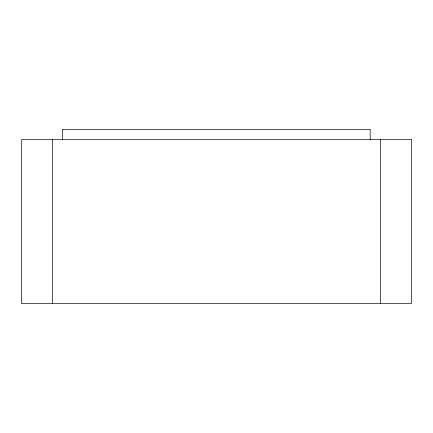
<?xml version="1.0" encoding="UTF-8"?>
<svg xmlns="http://www.w3.org/2000/svg" width="433" height="433" viewBox="0 0 433 433"><rect width="100%" height="100%" fill="white"/><g stroke="black" fill="none" stroke-linecap="round" stroke-linejoin="round"><path stroke-width="0.65" d="M380.585 139.583L380.585 303.668M370.204 139.583L370.204 129.332L62.547 129.332L62.547 139.583M52.415 139.583L52.415 303.668M411.35 139.583L21.65 139.583L21.65 303.668L411.35 303.668L411.35 139.583"/></g></svg>
